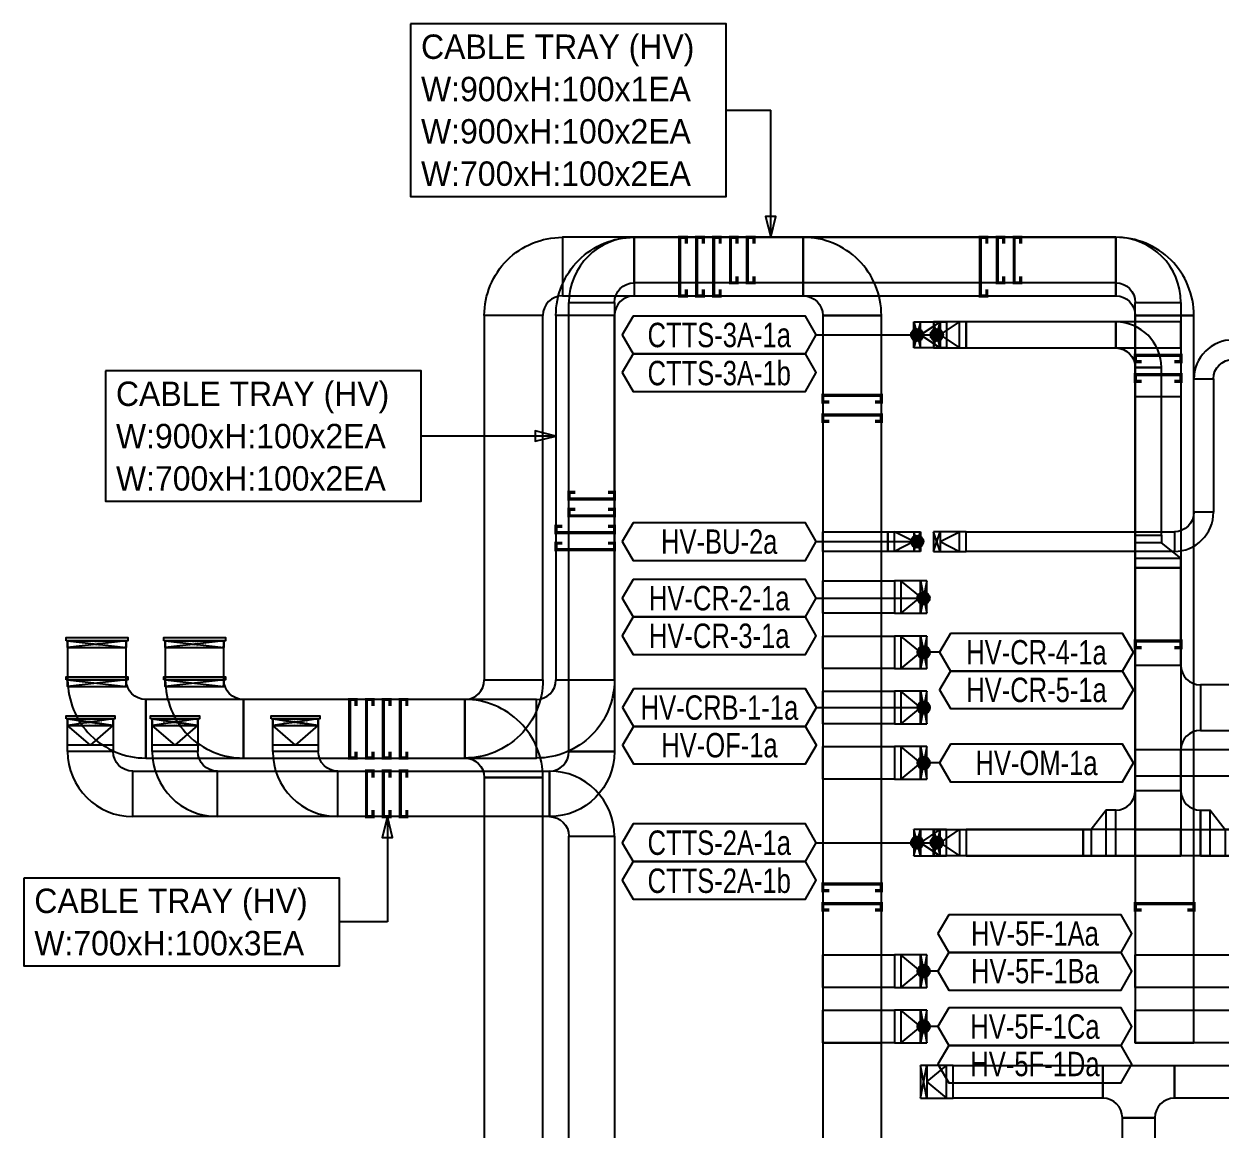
# Model space of a CAD drawing. Header units: millimetres. Extents: x 14100 to 374841, y -351975 to 881100.
# Drawn here: x 266878 to 285252, y -301650 to -284672 of the extents above; entities that cross this region are included whole.
import ezdxf
from ezdxf.enums import TextEntityAlignment as Align

# ---------------------------------------------------------------- set-up
doc = ezdxf.new("R2010")
doc.units = ezdxf.units.MM
doc.header["$LTSCALE"] = 150
for name, color, linetype in [('-----26 Electrical Cable Tray_HV_A', 4, 'Continuous'), ('-----26 Electrical Cable Tray_HV_IT', 4, 'Continuous'), ('-----26 Electrical Cable Tray_HV_N', 30, 'Continuous'), ('-----26 Electrical Cable Tray_HV_UT A', 1, 'Continuous'), ('-----26 Electrical Cable Tray_HV_UT B', 71, 'Continuous'), ('-----26 Electrical Cable Tray_HV_발전기 A', 6, 'Continuous'), ('-----29 주기', 1, 'Continuous'), ('-----30 Text', 2, 'Continuous'), ('-----99 Cable Schedule', 2, 'Continuous')]:
    doc.layers.add(name, color=color, linetype=linetype)
doc.styles.add('ELEC', font='')
doc.styles.get('ELEC').set_extended_font_data('Dotum')

# ---------------------------------------------------------------- blocks, each defined once
blk = doc.blocks.new('A$527511562058')
at = {"color": 0}
for p, q in [((0, 400), (400, 400)), ((0, 0), (0, 400)), ((400, 400), (500, 400)), ((500, 400), (500, 0)), ((400, 0), (0, 0)), ((500, 0), (400, 0))]:
    blk.add_line(p, q, dxfattribs=at)
at = {"color": 8}
for p, q in [((100, 400), (0, 0)), ((0, 400), (100, 0)), ((100, 200), (400, 400)), ((100, 0), (100, 400)), ((400, 400), (400, 0)), ((100, 200), (400, 0))]:
    blk.add_line(p, q, dxfattribs=at)
blk = doc.blocks.new('A$595823492043')
at = {"color": 0}
for p, q in [((0, 0), (0, 500)), ((0, 500), (100, 500)), ((100, 500), (500, 500)), ((500, 500), (500, 0)), ((100, 0), (0, 0)), ((500, 0), (100, 0))]:
    blk.add_line(p, q, dxfattribs=at)
at = {"color": 8}
for p, q in [((400, 250), (100, 500)), ((100, 0), (100, 500)), ((400, 500), (400, 0)), ((400, 0), (500, 500)), ((500, 0), (400, 500)), ((400, 250), (100, 0))]:
    blk.add_line(p, q, dxfattribs=at)
blk = doc.blocks.new('A$634112462862')
at = {"color": 0}
for p, q in [((0, 100), (0, 500)), ((0, 500), (700, 500)), ((700, 500), (700, 100)), ((0, 0), (0, 100)), ((700, 0), (0, 0)), ((700, 100), (700, 0))]:
    blk.add_line(p, q, dxfattribs=at)
at = {"color": 8}
for p, q in [((700, 400), (0, 500)), ((700, 500), (0, 400)), ((350, 100), (0, 400)), ((0, 400), (700, 400)), ((350, 100), (700, 400)), ((700, 100), (0, 100))]:
    blk.add_line(p, q, dxfattribs=at)
blk = doc.blocks.new('A$550585017316')
at = {"color": 0}
for p, q in [((400, 300), (0, 300)), ((0, 300), (0, 0)), ((500, 300), (400, 300)), ((500, 0), (500, 300)), ((0, 0), (400, 0)), ((400, 0), (500, 0))]:
    blk.add_line(p, q, dxfattribs=at)
at = {"color": 8}
for p, q in [((100, 0), (0, 300)), ((0, 0), (100, 300)), ((100, 150), (400, 300)), ((100, 300), (100, 0)), ((400, 0), (400, 300)), ((100, 150), (400, 0))]:
    blk.add_line(p, q, dxfattribs=at)
blk = doc.blocks.new('A$C9a0ab699')
h = blk.add_hatch(color=0)
edge = h.paths.add_edge_path()
edge.add_arc((64.00719340983778, 64.00719340983778), 64.0071934098378, 720.0000000000341, 1080.000000000034, ccw=False)
at = {"color": 0}
blk.add_circle((64.00719340983778, 64.00719340983778), 64.0071934098378, dxfattribs=at)

msp = doc.modelspace()

# ---------------------------------------------------------------- linework, layer by layer
at = {"layer": '-----26 Electrical Cable Tray_HV_A'}
for points, elevation in [([(283650.0003215321, -289250.5522728201), (281050.0000010133, -289250.55227282), (281050.0000010133, -289650.55227282), (283650.0003215321, -289650.5522728201)], -1.242394414158856e-09), ([(283950.0003215323, -289950.55227282), (283950.0003215321, -292525.5522728199), (284350.0003215321, -292525.5522728199), (284350.0003215323, -289950.55227282)], -9.176291762486697e-10), ([(283950.0003215321, -293025.5522728199), (283950.0003215323, -294525.0006424009), (284650.0003215323, -294525.0006424009), (284650.0003215321, -293025.5522728199)], -9.176291762486697e-10), ([(287450.0006424843, -294825.0006424009), (284950.0003215323, -294825.0006424009), (284950.0003215323, -295525.0006424009), (287450.0006424843, -295525.0006424009)], -1.242394414158856e-09), ([(283950.0003215323, -296225.00064245), (287450.000642488, -296225.0006424499), (287450.000642488, -295825.0006424499), (283950.0003215323, -295825.00064245)], -1.242394414158856e-09), ([(283950.0003215323, -295825.0006424009), (283950.0003215324, -296450.0006424499), (284650.0003215324, -296450.0006424499), (284650.0003215323, -295825.0006424009)], -9.176291762486697e-10), ([(283150.0003215324, -297450.0006424498), (281050.0000010137, -297450.0006424499), (281050.0000010137, -297050.0006424499), (283150.0003215324, -297050.0006424498)], -1.242394414158856e-09)]:
    msp.add_lwpolyline(points, close=True, dxfattribs=dict(at, elevation=elevation))
at = {"layer": '-----26 Electrical Cable Tray_HV_A', "elevation": -9.176291762486697e-10}
for points in [[(283650.0003215321, -289650.5522728201, -0.414213562373095), (283950.0003215321, -289950.5522728201), (283950.0003215321, -289950.5522728201), (283950.0003215321, -289950.5522728201), (283950.0003215321, -289950.5522728201), (284350.0003215321, -289950.5522728201, 0.4142135623730951), (283650.0003215321, -289250.5522728201)], [(284650.0003215323, -295825.0006424009), (283950.0003215323, -295825.0006424009), (283950.0003215323, -295825.0006424009), (283950.0003215323, -294525.0006424009), (284650.0003215323, -294525.0006424009, 0.414213562373095), (284950.0003215323, -294825.0006424009), (284950.0003215323, -295525.0006424009), (284950.0003215323, -295525.0006424009, 0.414213562373095)], [(284950.0003215324, -296750.0006424499), (284950.0003215324, -297450.0006424499), (284950.0003215324, -297450.0006424499), (283650.0003215324, -297450.0006424499), (283650.0003215324, -296750.0006424499, 0.414213562373095), (283950.0003215324, -296450.0006424499), (284650.0003215324, -296450.0006424499), (284650.0003215324, -296450.0006424499, 0.414213562373095)]]:
    msp.add_lwpolyline(points, format="xyb", close=True, dxfattribs=at)
at = {"layer": '-----26 Electrical Cable Tray_HV_A'}
for points, elevation in [([(283950.0003215321, -293025.5522728199), (283950.0003215321, -292525.5522728199), (284350.0003215321, -292525.5522728199), (284350.0003215321, -292644.951165846), (283950.0003215321, -292644.951165846), (283950.0003215321, -292877.9086274411), (284650.0003215321, -292877.9086274411), (284350.0003215321, -292644.951165846), (283950.0003215321, -292644.951165846), (283950.0003215321, -293025.5522728199), (284650.0003215321, -293025.5522728199), (284650.0003215321, -292877.9086274411)], -1.684162825551216e-09), ([(283650.0003215324, -297450.0006424501), (283150.0003215324, -297450.0006424501), (283150.0003215324, -297050.0006424501), (283269.3992145586, -297050.0006424501), (283269.3992145586, -297450.0006424501), (283502.3566761537, -297450.0006424501), (283502.3566761537, -296750.0006424501), (283269.3992145586, -297050.0006424501), (283269.3992145586, -297450.0006424501), (283650.0003215324, -297450.0006424501), (283650.0003215324, -296750.0006424501), (283502.3566761537, -296750.0006424501)], -1.904464375742589e-09), ([(284950.0003215324, -297450.0006424501), (285450.0003215324, -297450.0006424501), (285450.0003215324, -297050.0006424501), (285330.6014285063, -297050.0006424501), (285330.6014285063, -297450.0006424501), (285097.6439669112, -297450.0006424501), (285097.6439669112, -296750.0006424501), (285330.6014285063, -297050.0006424501), (285330.6014285063, -297450.0006424501), (284950.0003215324, -297450.0006424501), (284950.0003215324, -296750.0006424501), (285097.6439669112, -296750.0006424501)], -1.904464375742589e-09)]:
    msp.add_lwpolyline(points, dxfattribs=dict(at, elevation=elevation))
at = {"layer": '-----26 Electrical Cable Tray_HV_IT'}
for points, elevation in [([(276250.0000000172, -288849.9993575708), (276250.0000000172, -288849.9993575708, 0.414213562373095), (275950.0000000172, -289149.9993575708), (275950.0000000172, -289149.9993575708), (275050.0000000172, -289149.9993575708, -0.4142135623731661), (276250.0000000172, -287949.9993575708)], -2.171487584611433e-10), ([(278850.0000000056, -288849.9993575705), (278850.0000000056, -288849.9993575705, -0.414213562373095), (279150.0000000056, -289149.9993575705), (279150.0000000056, -289149.9993575705), (280050.0000000056, -289149.9993575705, 0.4142135623731661), (278850.0000000056, -287949.9993575705)], -4.651746739477625e-09), ([(283650.0003215323, -288849.9993575708), (283650.0003215323, -288849.9993575708, -0.414213562373095), (283950.0003215323, -289149.9993575708), (283950.0003215323, -289149.9993575708), (284850.0003215323, -289149.9993575708, 0.4142135623731661), (283650.0003215323, -287949.9993575708)], -1.296070722835334e-10), ([(268750.0000000226, -295049.9974301404), (268750.0000000226, -295049.9974301404, -0.414213562373095), (268450.0000000226, -294749.9974301404), (268450.0000000226, -294749.9974301404), (267550.0000000226, -294749.9974301404, 0.4142135623731661), (268750.0000000226, -295949.9974301404)], -6.36099325776471e-10), ([(270250.0000000226, -295049.9974301404), (270250.0000000226, -295049.9974301404, -0.414213562373095), (269950.0000000226, -294749.9974301404), (269950.0000000226, -294749.9974301404), (269050.0000000226, -294749.9974301404, 0.4142135623731661), (270250.0000000226, -295949.9974301404)], -6.36099325776471e-10), ([(283450.8887900875, -301175.0006424491), (283450.8887900875, -300675.0006424491), (283450.8887900875, -300675.0006424491), (284550.8887900875, -300675.0006424491), (284550.8887900875, -301175.0006424491, 0.414213562373095), (284250.8887900875, -301475.0006424491), (283750.8887900875, -301475.0006424491), (283750.8887900875, -301475.0006424491, 0.414213562373095)], -1.604167281216294e-09)]:
    msp.add_lwpolyline(points, format="xyb", close=True, dxfattribs=dict(at, elevation=elevation))
for points, elevation in [([(283650.0003215323, -287949.9993575708), (276250.0000000085, -287949.9993575707), (276250.0000000085, -288849.9993575707), (283650.0003215323, -288849.9993575708)], -1.296070722835334e-10), ([(278850.0000000056, -287949.9993575705), (276250.0000000085, -287949.9993575707), (276250.0000000085, -288849.9993575707), (278850.0000000056, -288849.9993575705)], 6.601190532817006e-10), ([(275050.0000000172, -289149.9993575708), (275050.0000000172, -294749.9974301404), (275950.0000000172, -294749.9974301404), (275950.0000000172, -289149.9993575708)], -2.171487584611433e-10), ([(283950.0003215323, -289149.9993575708), (283950.0003215323, -300324.9999999914), (284850.0003215323, -300324.9999999914), (284850.0003215323, -289149.9993575708)], -9.176291762486697e-10), ([(267549.9992095297, -294749.9974301404), (267549.9992095297, -294849.9974301404), (268449.9992095297, -294849.9974301404), (268449.9992095297, -294749.9974301404)], -6.36099325776471e-10), ([(269049.9992095297, -294749.9974301404), (269049.9992095297, -294849.9974301404), (269949.9992095297, -294849.9974301404), (269949.9992095297, -294749.9974301404)], -6.36099325776471e-10), ([(280250.0000010105, -299475.0006424498), (279150.0000000056, -299475.0006424499), (279150.0000000056, -298975.0006424499), (280250.0000010105, -298975.0006424498)], -1.242394414158856e-09), ([(287450.000642488, -299475.0006424499), (283950.0003215323, -299475.0006424501), (283950.0003215323, -298975.0006424501), (287450.000642488, -298975.0006424499)], -1.242394414158856e-09), ([(280250.0000010034, -300324.9999999952), (279149.9999999986, -300324.9999999953), (279149.9999999986, -299824.9999999953), (280250.0000010034, -299824.9999999952)], -1.242394414158856e-09), ([(287450.000642488, -300324.9999999914), (283950.0003215323, -300324.9999999915), (283950.0003215323, -299824.9999999915), (287450.000642488, -299824.9999999914)], -1.242394414158856e-09), ([(283450.8887900875, -301175.0006424491), (281150.0000010105, -301175.0006424498), (281150.0000010105, -300675.0006424498), (283450.8887900875, -300675.0006424491)], -9.176291762487338e-10), ([(287450.000642488, -301175.0006424499), (284550.8887900875, -301175.0006424491), (284550.8887900875, -300675.0006424491), (287450.000642488, -300675.0006424499)], -9.176291762486697e-10), ([(284250.8887900875, -301475.0006424491), (284250.6074944119, -304547.1420862695), (283750.6074944119, -304547.1420862695), (283750.8887900875, -301475.0006424491)], -1.604167281216294e-09)]:
    msp.add_lwpolyline(points, close=True, dxfattribs=dict(at, elevation=elevation))
at = {"layer": '-----26 Electrical Cable Tray_HV_IT', "ltscale": 7.5, "const_width": 50}
for points, elevation in [([(277312.6300859699, -288749.9993575708), (277312.6300859699, -288849.9993575708), (277212.6300859699, -288849.9993575708), (277212.6300859699, -287949.9993575704), (277312.6300859699, -287949.9993575704), (277312.6300859699, -288049.9993575704)], 4.392532594910559e-09), ([(277572.4515515395, -288749.9993575708), (277572.4515515395, -288849.9993575708), (277472.4515515395, -288849.9993575708), (277472.4515515395, -287949.9993575704), (277572.4515515395, -287949.9993575704), (277572.4515515395, -288049.9993575704)], -1.296070722835334e-10), ([(281668.8616028331, -288749.9993575708), (281668.8616028331, -288849.9993575708), (281568.8616028331, -288849.9993575708), (281568.8616028331, -287949.9993575704), (281668.8616028331, -287949.9993575704), (281668.8616028331, -288049.9993575704)], -1.296070722835334e-10), ([(275850.0000000173, -292389.0459685286), (275950.0000000173, -292389.0459685286), (275950.0000000173, -292489.0459685286), (275050.0000000172, -292489.0459685286), (275050.0000000172, -292389.0459685286), (275150.0000000172, -292389.0459685286)], -3.247652379101226e-10), ([(275850.0000000173, -292648.8674340982), (275950.0000000173, -292648.8674340982), (275950.0000000173, -292748.8674340982), (275050.0000000172, -292748.8674340982), (275050.0000000172, -292648.8674340982), (275150.0000000172, -292648.8674340982)], -3.247652379101226e-10), ([(271980.3570688808, -295849.9974301391), (271980.3570688808, -295949.9974301391), (271880.3570688808, -295949.9974301391), (271880.3570688808, -295049.9974301388), (271980.3570688808, -295049.9974301388), (271980.3570688808, -295149.9974301388)], 9.042105326356813e-09), ([(272240.1785344504, -295849.9974301391), (272240.1785344504, -295949.9974301391), (272140.1785344504, -295949.9974301391), (272140.1785344504, -295049.9974301388), (272240.1785344504, -295049.9974301388), (272240.1785344504, -295149.9974301388)], 4.519965659162722e-09), ([(284050.0003215323, -298286.0211018223), (283950.0003215323, -298286.0211018223), (283950.0003215323, -298186.0211018223), (284850.0003215326, -298186.0211018223), (284850.0003215326, -298286.0211018223), (284750.0003215326, -298286.0211018223)], -9.176291762486697e-10)]:
    msp.add_lwpolyline(points, dxfattribs=dict(at, elevation=elevation))
at = {"layer": '-----26 Electrical Cable Tray_HV_IT'}
for points in [[(279150.0000000057, -289149.9993575708), (279150.0000000056, -300324.9999999952), (280050.0000000056, -300324.9999999952), (280050.0000000057, -289149.9993575708)], [(268750.0000000226, -295949.9974301404), (274750.0000000172, -295949.9974301404), (274750.0000000172, -295049.9974301404), (268750.0000000226, -295049.9974301404)], [(270250.0000000226, -295949.9974301404), (274750.0000000172, -295949.9974301404), (274750.0000000172, -295049.9974301404), (270250.0000000226, -295049.9974301404)]]:
    msp.add_lwpolyline(points, close=True, dxfattribs=at)
at = {"layer": '-----26 Electrical Cable Tray_HV_IT', "ltscale": 7.5, "const_width": 50}
for points in [[(279250.0000000056, -290778.9810158672), (279150.0000000056, -290778.9810158672), (279150.0000000056, -290678.9810158672), (280050.000000006, -290678.9810158672), (280050.000000006, -290778.9810158672), (279950.000000006, -290778.9810158672)], [(279250.0000000056, -298286.0211018223), (279150.0000000056, -298286.0211018223), (279150.0000000056, -298186.0211018223), (280050.000000006, -298186.0211018223), (280050.000000006, -298286.0211018223), (279950.000000006, -298286.0211018223)]]:
    msp.add_lwpolyline(points, dxfattribs=at)
at = {"layer": '-----26 Electrical Cable Tray_HV_IT', "elevation": -6.36099325776471e-10}
for points in [[(268449.9992095297, -294749.9974301404), (267549.9992095297, -294849.9974301404)], [(267549.9992095297, -294749.9974301404), (268449.9992095297, -294849.9974301404)], [(269949.9992095297, -294749.9974301404), (269049.9992095297, -294849.9974301404)], [(269049.9992095297, -294749.9974301404), (269949.9992095297, -294849.9974301404)]]:
    msp.add_lwpolyline(points, dxfattribs=at)
at = {"layer": '-----26 Electrical Cable Tray_HV_IT'}
msp.add_lwpolyline([(274750.0000000172, -295049.9974301404), (274750.0000000172, -295049.9974301404, 0.414213562373095), (275050.0000000172, -294749.9974301404), (275050.0000000172, -294749.9974301404), (275950.0000000172, -294749.9974301404, -0.4142135623731661), (274750.0000000172, -295949.9974301404)], format="xyb", close=True, dxfattribs=at)
at = {"layer": '-----26 Electrical Cable Tray_HV_N', "color": 1}
msp.add_line((277664.3625531647, -285996.831117957), (278349.3435827395, -285996.831117957), dxfattribs=at)
for points, elevation in [([(272818.3431510254, -284671.831117957), (272818.3431510254, -287321.831117957), (277664.3625531647, -287321.831117957), (277664.3625531647, -284671.831117957)], -4.651746739477625e-09), ([(268132.1376871176, -290003.5929980449), (268132.1376871176, -292003.5929980449), (272978.1570892569, -292003.5929980449), (272978.1570892569, -290003.5929980449)], -2.171487584611433e-10), ([(266878.201993481, -297793.5086332901), (266878.201993481, -299143.5086332901), (271724.2213956204, -299143.5086332901), (271724.2213956204, -297793.5086332901)], -2.171487584611433e-10)]:
    msp.add_lwpolyline(points, close=True, dxfattribs=dict(at, elevation=elevation))
for points, elevation in [([(278349.3439416563, -287949.9993575721), (278429.3439416563, -287629.9993575721), (278269.3439416563, -287629.9993575721), (278349.3439416563, -287949.9993575721), (278349.3435827395, -285996.831117957)], -4.651746739477625e-09), ([(275050.0000000172, -291003.5926391281), (274730.0000000172, -290923.5926391281), (274730.0000000172, -291083.5926391281), (275050.0000000172, -291003.5926391281), (272978.1570892569, -291003.5932097522)], -2.171487584611433e-10), ([(272461.255745905, -296849.9974301414), (272381.255745905, -297169.9974301414), (272541.255745905, -297169.9974301414), (272461.255745905, -296849.9974301414), (272461.2559590375, -298468.5086332901)], -3.247652379101226e-10), ([(272461.2561027528, -298468.5086332901), (271724.2213956204, -298468.5086332901)], -3.247652379101226e-10)]:
    msp.add_lwpolyline(points, dxfattribs=dict(at, elevation=elevation))
at = {"layer": '-----26 Electrical Cable Tray_HV_UT A'}
for points, elevation in [([(275150.0000000172, -288849.9993575708), (275150.0000000172, -288849.9993575708, 0.414213562373095), (274850.0000000172, -289149.9993575708), (274850.0000000172, -289149.9993575708), (273950.0000000172, -289149.9993575708, -0.4142135623731661), (275150.0000000172, -287949.9993575708)], -2.171487584611433e-10), ([(285150.0003215322, -290125.0006424501), (285150.0003215322, -290125.0006424501, -0.414213562373095), (285450.0003215322, -289825.0006424501), (285450.0003215322, -289825.0006424501), (285450.0003215322, -289525.0006424501, 0.4142135623731519), (284850.0003215322, -290125.0006424501)], -9.176291762486697e-10), ([(284850.0003215322, -292175.0006424498), (284850.0003215322, -292175.0006424498, -0.414213562373095), (284550.0003215322, -292475.0006424498), (284550.0003215322, -292475.0006424498), (284550.0003215322, -292775.0006424498, 0.4142135623731519), (285150.0003215322, -292175.0006424498)], -1.835258352497403e-09), ([(268750.0000000226, -295049.9974301406), (268750.0000000226, -295049.9974301406, -0.414213562373095), (268450.0000000226, -294749.9974301406), (268450.0000000226, -294749.9974301406), (267550.0000000226, -294749.9974301406, 0.4142135623731661), (268750.0000000226, -295949.9974301406)], -6.36099325776471e-10), ([(273650.0000000172, -295049.9974301404), (273650.0000000172, -295049.9974301404, 0.414213562373095), (273950.0000000172, -294749.9974301404), (273950.0000000172, -294749.9974301404), (274850.0000000172, -294749.9974301404, -0.4142135623731661), (273650.0000000172, -295949.9974301404)], -2.171487584611433e-10)]:
    msp.add_lwpolyline(points, format="xyb", close=True, dxfattribs=dict(at, elevation=elevation))
for points, elevation in [([(278850.0000000056, -287949.9993575705), (275150.0000000172, -287949.9993575708), (275150.0000000172, -288849.9993575708), (278850.0000000056, -288849.9993575705)], 6.601190532817006e-10), ([(273950.0000000172, -289149.9993575708), (273950.0000000172, -294749.9974301404), (274850.0000000172, -294749.9974301404), (274850.0000000172, -289149.9993575708)], -2.171487584611433e-10), ([(284850.0003215322, -292175.0006424498), (284850.0003215322, -290125.0006424501), (285150.0003215322, -290125.0006424501), (285150.0003215322, -292175.0006424498)], -9.176291762486697e-10), ([(279150.0000000056, -292475.0006424498), (280150.0000010103, -292475.0006424499), (280150.0000010103, -292775.0006424499), (279150.0000000056, -292775.0006424498)], -9.176291762487359e-10), ([(281350.0000010103, -292475.0006424498), (284550.0003215322, -292475.0006424499), (284550.0003215322, -292775.0006424499), (281350.0000010103, -292775.0006424498)], -1.60620874407442e-09), ([(280250.0000010103, -293725.0006424498), (279150.0000000056, -293725.0006424499), (279150.0000000056, -293225.0006424499), (280250.0000010103, -293225.0006424498)], -1.242394414158856e-09), ([(267549.9992095297, -294149.9974301404), (267549.9992095297, -294249.9974301404), (268449.9992095297, -294249.9974301404), (268449.9992095297, -294149.9974301404)], -6.36099325776471e-10), ([(268450.0000000226, -294749.9974301406), (268449.9992095297, -294149.9974301404), (267549.9992095297, -294149.9974301404), (267550.0000000226, -294749.9974301406)], -6.36099325776471e-10), ([(280250.0000010103, -294575.0006424498), (279150.0000000056, -294575.0006424499), (279150.0000000056, -294075.0006424499), (280250.0000010103, -294075.0006424498)], -1.242394414158856e-09), ([(268750.0000000226, -295949.9974301404), (273650.0000000172, -295949.9974301404), (273650.0000000172, -295049.9974301404), (268750.0000000226, -295049.9974301404)], -2.171487584611433e-10), ([(280250.0000010103, -295425.0006424498), (279150.0000000055, -295425.0006424499), (279150.0000000055, -294925.0006424499), (280250.0000010103, -294925.0006424498)], -1.242394414158856e-09), ([(280250.0000010103, -296275.0006424498), (279150.0000000055, -296275.0006424499), (279150.0000000055, -295775.0006424499), (280250.0000010103, -295775.0006424498)], -1.242394414158856e-09)]:
    msp.add_lwpolyline(points, close=True, dxfattribs=dict(at, elevation=elevation))
at = {"layer": '-----26 Electrical Cable Tray_HV_UT A', "ltscale": 7.5, "const_width": 50, "elevation": 8.91467226210465e-09}
msp.add_lwpolyline([(277052.8086204004, -288749.9993575708), (277052.8086204004, -288849.9993575708), (276952.8086204004, -288849.9993575708), (276952.8086204004, -287949.9993575704), (277052.8086204004, -287949.9993575704), (277052.8086204004, -288049.9993575704)], dxfattribs=at)
at = {"layer": '-----26 Electrical Cable Tray_HV_UT A'}
msp.add_lwpolyline([(278850.0000000056, -288849.9993575705), (278850.0000000056, -288849.9993575705, -0.414213562373095), (279150.0000000056, -289149.9993575705), (279150.0000000056, -289149.9993575705), (280050.0000000056, -289149.9993575705, 0.4142135623731661), (278850.0000000056, -287949.9993575705)], format="xyb", close=True, dxfattribs=at)
msp.add_lwpolyline([(279150.0000000056, -289149.9993575705), (279150.0000000056, -304549.9993575271), (280050.0000000056, -304549.9993575271), (280050.0000000056, -289149.9993575705)], close=True, dxfattribs=at)
at = {"layer": '-----26 Electrical Cable Tray_HV_UT A', "ltscale": 7.5, "const_width": 50}
for points in [[(279250.0000000056, -290478.9810158672), (279150.0000000056, -290478.9810158672), (279150.0000000056, -290378.9810158672), (280050.000000006, -290378.9810158672), (280050.000000006, -290478.9810158672), (279950.000000006, -290478.9810158672)], [(272500.0000000199, -295849.9974301408), (272500.0000000199, -295949.9974301408), (272400.0000000199, -295949.9974301408), (272400.0000000199, -295049.9974301404), (272500.0000000199, -295049.9974301404), (272500.0000000199, -295149.9974301404)], [(279250.0000000056, -297986.0211018223), (279150.0000000056, -297986.0211018223), (279150.0000000056, -297886.0211018223), (280050.000000006, -297886.0211018223), (280050.000000006, -297986.0211018223), (279950.000000006, -297986.0211018223)]]:
    msp.add_lwpolyline(points, dxfattribs=at)
at = {"layer": '-----26 Electrical Cable Tray_HV_UT A', "elevation": -6.36099325776471e-10}
for points in [[(268449.9992095297, -294149.9974301404), (267549.9992095297, -294249.9974301404)], [(267549.9992095297, -294149.9974301404), (268449.9992095297, -294249.9974301404)]]:
    msp.add_lwpolyline(points, dxfattribs=at)
at = {"layer": '-----26 Electrical Cable Tray_HV_UT B'}
for points, elevation in [([(269049.9992095297, -294149.9974301404), (269049.9992095297, -294249.9974301404), (269949.9992095297, -294249.9974301404), (269949.9992095297, -294149.9974301404)], -6.36099325776471e-10), ([(269950.0000000226, -294749.9974301406), (269949.9992095297, -294149.9974301404), (269049.9992095297, -294149.9974301404), (269050.0000000226, -294749.9974301406)], -6.36099325776471e-10), ([(270250.0000000226, -295949.9974301404), (273650.0000000172, -295949.9974301404), (273650.0000000172, -295049.9974301404), (270250.0000000226, -295049.9974301404)], -2.171487584611433e-10), ([(273950.0000000174, -296249.9974301405), (273950.0000000174, -304549.9993575357), (274850.0000000174, -304549.9993575357), (274850.0000000174, -296249.9974301405)], 3.98239967885409e-09)]:
    msp.add_lwpolyline(points, close=True, dxfattribs=dict(at, elevation=elevation))
at = {"layer": '-----26 Electrical Cable Tray_HV_UT B', "elevation": -6.36099325776471e-10}
for points in [[(269949.9992095297, -294149.9974301404), (269049.9992095297, -294249.9974301404)], [(269049.9992095297, -294149.9974301404), (269949.9992095297, -294249.9974301404)]]:
    msp.add_lwpolyline(points, dxfattribs=at)
at = {"layer": '-----26 Electrical Cable Tray_HV_UT B'}
for points, elevation in [([(270250.0000000226, -295049.9974301406), (270250.0000000226, -295049.9974301406, -0.414213562373095), (269950.0000000226, -294749.9974301406), (269950.0000000226, -294749.9974301406), (269050.0000000226, -294749.9974301406, 0.4142135623731661), (270250.0000000226, -295949.9974301406)], -6.36099325776471e-10), ([(273650.0000000174, -295949.9974301405), (273650.0000000174, -295949.9974301405, -0.414213562373095), (273950.0000000174, -296249.9974301405), (273950.0000000174, -296249.9974301405), (274850.0000000174, -296249.9974301405, 0.4142135623731661), (273650.0000000174, -295049.9974301405)], 3.98239967885409e-09)]:
    msp.add_lwpolyline(points, format="xyb", close=True, dxfattribs=dict(at, elevation=elevation))
at = {"layer": '-----26 Electrical Cable Tray_HV_UT B', "ltscale": 7.5, "const_width": 50, "elevation": -4.524313675225462e-09}
msp.add_lwpolyline([(272759.8214655895, -295849.9974301408), (272759.8214655895, -295949.9974301408), (272659.8214655895, -295949.9974301408), (272659.8214655895, -295049.9974301404), (272759.8214655895, -295049.9974301404), (272759.8214655895, -295149.9974301404)], dxfattribs=at)
at = {"layer": '-----26 Electrical Cable Tray_HV_발전기 A'}
for points, elevation in [([(276250.0000000172, -288649.9993575722), (276250.0000000172, -287949.9993575722, 0.4142135623730951), (275250.0000000172, -288949.9993575722), (275950.0000000172, -288949.9993575722, -0.4142135623730951)], -3.247652379101226e-10), ([(283950.0003215322, -288949.9993575721), (284650.0003215322, -288949.9993575721, 0.4142135623730951), (283650.0003215322, -287949.9993575721), (283650.0003215322, -288649.9993575721, -0.4142135623730951)], -5.439768843442762e-09), ([(283950.0003215322, -288949.9993575721), (284650.0003215322, -288949.9993575721, 0.4142135623730951), (283650.0003215322, -287949.9993575721), (283650.0003215322, -288649.9993575721, -0.4142135623730951)], -9.176291762486697e-10), ([(268249.9984190436, -295849.9974301419), (267549.9984190436, -295849.9974301419, 0.4142135623730951), (268549.9984190436, -296849.9974301419), (268549.9984190436, -296149.9974301419, -0.4142135623730951)], -3.247652379101226e-10), ([(269549.9984190436, -295849.997430142), (268849.9984190436, -295849.997430142, 0.4142135623730951), (269849.9984190436, -296849.997430142), (269849.9984190436, -296149.997430142, -0.4142135623730951)], -3.247652379101226e-10), ([(271399.9999777526, -295849.9974352154), (270699.9999777526, -295849.9974352154, 0.4142135623730951), (271699.9999777526, -296849.9974352154), (271699.9999777526, -296149.9974352154, -0.4142135623730951)], -3.247652379101226e-10), ([(275250.0000000173, -295849.9974301417), (275950.0000000173, -295849.9974301417, -0.4142135623730951), (274950.0000000173, -296849.9974301417), (274950.0000000173, -296149.9974301417, 0.4142135623730951)], 3.98239967885409e-09), ([(275250.0000000173, -297149.9974301417), (275950.0000000173, -297149.9974301417, 0.4142135623730951), (274950.0000000173, -296149.9974301417), (274950.0000000173, -296849.9974301417, -0.4142135623730951)], 3.98239967885409e-09)]:
    msp.add_lwpolyline(points, format="xyb", close=True, dxfattribs=dict(at, elevation=elevation))
for points, elevation in [([(283650.0003215322, -287949.9993575721), (283650.0003215322, -288649.9993575721), (276250.0000000172, -288649.9993575722), (276250.0000000172, -287949.9993575722)], -4.651746739477625e-09), ([(283650.0003215322, -287949.9993575721), (283650.0003215322, -288649.9993575721), (276250.0000000172, -288649.9993575722), (276250.0000000172, -287949.9993575722)], -4.651746739477625e-09), ([(275250.0000000172, -288949.9993575722), (275950.0000000172, -288949.9993575722), (275950.0000000173, -295849.9974301417), (275250.0000000173, -295849.9974301417)], -3.247652379101226e-10), ([(283950.0003215322, -288949.9993575721), (284650.0003215322, -288949.9993575721), (284650.0003215323, -297450.0006424501), (283950.0003215323, -297450.0006424501)], -9.176291762486697e-10), ([(283950.0003215322, -288949.9993575721), (284650.0003215322, -288949.9993575721), (284650.0003215323, -290398.2299197363), (283950.0003215323, -290398.2299197363)], -9.176291762486697e-10), ([(281350.0000010133, -289650.55227282), (284650.0003215322, -289650.5522728199), (284650.0003215322, -289250.5522728199), (281350.0000010133, -289250.55227282)], -1.242394414158856e-09), ([(267549.9984190436, -295349.9967876531), (267549.9984190436, -295449.9967876531), (268249.9984190436, -295449.9967876531), (268249.9984190436, -295349.9967876531)], -1.224270963571279e-09), ([(268849.9984190436, -295349.9967876532), (268849.9984190436, -295449.9967876532), (269549.9984190436, -295449.9967876532), (269549.9984190436, -295349.9967876532)], -1.224270963571279e-09), ([(270699.9999777526, -295349.9967927266), (270699.9999777526, -295449.9967927266), (271399.9999777526, -295449.9967927266), (271399.9999777526, -295349.9967927266)], -1.224270963571279e-09), ([(274950.0000000173, -296149.9974301417), (274950.0000000173, -296849.9974301417), (268549.9984190436, -296849.9974301419), (268549.9984190436, -296149.9974301419)], -3.247652379101226e-10), ([(284650.0003215323, -297050.0006424501), (281350.0000010137, -297050.00064245), (281350.0000010137, -297450.00064245), (284650.0003215323, -297450.0006424501)], -1.904464375742589e-09), ([(283950.0003215323, -297050.0006424499), (287250.000642488, -297050.0006424499), (287250.000642488, -297450.0006424499), (283950.0003215323, -297450.0006424499)], -1.904464375742589e-09), ([(275250.0000000173, -297149.9974301417), (275950.0000000173, -297149.9974301417), (275950.0000000174, -305849.9993575357), (275250.0000000174, -305849.9993575357)], 3.98239967885409e-09)]:
    msp.add_lwpolyline(points, close=True, dxfattribs=dict(at, elevation=elevation))
at = {"layer": '-----26 Electrical Cable Tray_HV_발전기 A', "ltscale": 7.5, "const_width": 50}
for points, elevation in [([(277832.273017109, -288549.9993575721), (277832.273017109, -288649.9993575721), (277732.273017109, -288649.9993575721), (277732.273017109, -287949.9993575721), (277832.273017109, -287949.9993575721), (277832.273017109, -288049.9993575721)], -4.651746739477625e-09), ([(278092.0944826786, -288549.9993575721), (278092.0944826786, -288649.9993575721), (277992.0944826786, -288649.9993575721), (277992.0944826786, -287949.9993575721), (278092.0944826786, -287949.9993575721), (278092.0944826786, -288049.9993575721)], -4.651746739477625e-09), ([(281928.6830684027, -288549.9993575721), (281928.6830684027, -288649.9993575721), (281828.6830684027, -288649.9993575721), (281828.6830684027, -287949.9993575721), (281928.6830684027, -287949.9993575721), (281928.6830684027, -288049.9993575721)], -4.651746739477625e-09), ([(282188.5045339722, -288549.9993575721), (282188.5045339722, -288649.9993575721), (282088.5045339722, -288649.9993575721), (282088.5045339722, -287949.9993575721), (282188.5045339722, -287949.9993575721), (282188.5045339722, -288049.9993575721)], -4.651746739477625e-09), ([(284050.0003215304, -289861.5271003487), (283950.0003215304, -289861.5271003487), (283950.0003215304, -289761.5271003487), (284650.0003215304, -289761.5271003487), (284650.0003215304, -289861.5271003487), (284550.0003215304, -289861.5271003487)], -5.439768843442762e-09), ([(284050.0003215304, -290161.5271003487), (283950.0003215304, -290161.5271003487), (283950.0003215304, -290061.5271003487), (284650.0003215304, -290061.5271003487), (284650.0003215304, -290161.5271003487), (284550.0003215304, -290161.5271003487)], -5.439768843442762e-09), ([(275850.0000000173, -291869.4030373895), (275950.0000000173, -291869.4030373895), (275950.0000000173, -291969.4030373895), (275250.0000000173, -291969.4030373895), (275250.0000000173, -291869.4030373895), (275350.0000000173, -291869.4030373895)], -3.247652379101226e-10), ([(275850.0000000173, -292129.2245029591), (275950.0000000173, -292129.2245029591), (275950.0000000173, -292229.2245029591), (275250.0000000173, -292229.2245029591), (275250.0000000173, -292129.2245029591), (275350.0000000173, -292129.2245029591)], -3.247652379101226e-10), ([(284050.0003215304, -294252.4318714937), (283950.0003215304, -294252.4318714937), (283950.0003215304, -294152.4318714937), (284650.0003215304, -294152.4318714937), (284650.0003215304, -294252.4318714937), (284550.0003215304, -294252.4318714937)], -5.439768843442762e-09), ([(272240.1785344501, -296749.9974301414), (272240.1785344501, -296849.9974301414), (272140.1785344501, -296849.9974301414), (272140.1785344501, -296149.9974301414), (272240.1785344501, -296149.9974301414), (272240.1785344501, -296249.9974301414)], -3.247652379101226e-10), ([(272500.0000000197, -296749.9974301414), (272500.0000000197, -296849.9974301414), (272400.0000000197, -296849.9974301414), (272400.0000000197, -296149.9974301414), (272500.0000000197, -296149.9974301414), (272500.0000000197, -296249.9974301414)], -3.247652379101226e-10), ([(272759.8214655892, -296749.9974301414), (272759.8214655892, -296849.9974301414), (272659.8214655892, -296849.9974301414), (272659.8214655892, -296149.9974301414), (272759.8214655892, -296149.9974301414), (272759.8214655892, -296249.9974301414)], -3.247652379101226e-10)]:
    msp.add_lwpolyline(points, dxfattribs=dict(at, elevation=elevation))
at = {"layer": '-----26 Electrical Cable Tray_HV_발전기 A'}
for points, elevation in [([(268249.9984190436, -295349.9967876531), (267549.9984190436, -295449.9967876531)], -1.224270963571279e-09), ([(267549.9984190436, -295349.9967876531), (268249.9984190436, -295449.9967876531)], -1.224270963571279e-09), ([(269549.9984190436, -295349.9967876532), (268849.9984190436, -295449.9967876532)], -1.224270963571279e-09), ([(268849.9984190436, -295349.9967876532), (269549.9984190436, -295449.9967876532)], -1.224270963571279e-09), ([(271399.9999777526, -295349.9967927266), (270699.9999777526, -295449.9967927266)], -1.634424072158222e-09), ([(270699.9999777526, -295349.9967927266), (271399.9999777526, -295449.9967927266)], -1.634424072158222e-09)]:
    msp.add_lwpolyline(points, dxfattribs=dict(at, elevation=elevation))
at = {"layer": '-----29 주기'}
for points, elevation in [([(276235.8181544663, -289161.8022728183), (276069.1082642544, -289450.55227282), (276235.8181544689, -289739.3022728235), (278881.6290335756, -289739.3022728235), (279048.338923799, -289450.55227282), (278881.6290335731, -289161.8022728183)], -9.176291762487334e-10), ([(276235.8181544689, -289739.3022728235), (276069.108264257, -290028.0522728253), (276235.8181544715, -290316.8022728288), (278881.6290335782, -290316.8022728288), (279048.3389238016, -290028.0522728253), (278881.6290335756, -289739.3022728235)], -9.176291762487334e-10), ([(276235.8181544663, -292336.250642448), (276069.1082642544, -292625.0006424498), (276235.8181544689, -292913.7506424533), (278881.6290335756, -292913.7506424533), (279048.338923799, -292625.0006424498), (278881.6290335731, -292336.250642448)], -1.242394414158856e-09), ([(276235.8181544663, -293205.0733845877), (276069.1082642544, -293493.8233845895), (276235.8181544688, -293782.5733845929), (278881.6290335756, -293782.5733845929), (279048.338923799, -293493.8233845895), (278881.6290335731, -293205.0733845877)], -1.242394414158856e-09), ([(276235.8181569685, -293782.5733827269), (276069.1082667565, -294071.3233827286), (276235.818156971, -294360.0733827321), (278881.6290360778, -294360.0733827321), (279048.3389263011, -294071.3233827286), (278881.6290360752, -293782.5733827269)], -1.242394414158856e-09), ([(281109.2631024616, -294036.2506424481), (280942.5532122497, -294325.0006424498), (281109.263102464, -294613.7506424533), (283755.0739815708, -294613.7506424533), (283921.7838717942, -294325.0006424498), (283755.0739815683, -294036.2506424481)], -9.176291762487338e-10), ([(281109.263102464, -294613.7506424533), (280942.5532122521, -294902.5006424551), (281109.2631024665, -295191.2506424586), (283755.0739815732, -295191.2506424586), (283921.7838717967, -294902.5006424551), (283755.0739815708, -294613.7506424533)], -9.176291762487338e-10), ([(276239.5827028943, -294886.2506424481), (276072.8728126824, -295175.0006424498), (276239.5827028967, -295463.7506424533), (278885.3935820035, -295463.7506424533), (279052.1034722269, -295175.0006424498), (278885.393582001, -294886.2506424481)], -9.176291762487338e-10), ([(276239.5827028967, -295463.7506424533), (276072.8728126848, -295752.5006424551), (276239.5827028992, -296041.2506424586), (278885.3935820059, -296041.2506424586), (279052.1034722294, -295752.5006424551), (278885.3935820035, -295463.7506424533)], -9.176291762487338e-10), ([(281109.2631024616, -295736.250642448), (280942.5532122497, -296025.0006424498), (281109.2631024643, -296313.7506424533), (283755.073981571, -296313.7506424533), (283921.7838717944, -296025.0006424498), (283755.0739815685, -295736.250642448)], -9.176291762487338e-10), ([(276235.8181544663, -296961.2506424482), (276069.1082642544, -297250.0006424499), (276235.8181544689, -297538.7506424534), (278881.6290335755, -297538.7506424534), (279048.338923799, -297250.0006424499), (278881.6290335731, -296961.2506424482)], -9.176291762487338e-10), ([(276235.8181544688, -297538.7506424534), (276069.1082642569, -297827.5006424552), (276235.8181544713, -298116.2506424587), (278881.629033578, -298116.2506424587), (279048.3389238015, -297827.5006424552), (278881.6290335756, -297538.7506424534)], -9.176291762487338e-10), ([(281085.3881135145, -298358.7506424064), (280918.6782233026, -298647.5006424082), (281085.3881135171, -298936.2506424116), (283731.1989926238, -298936.2506424116), (283897.9088828472, -298647.5006424082), (283731.1989926213, -298358.7506424064)], -1.242394414158856e-09), ([(281085.3881135355, -298936.2506424116), (280918.6782233235, -299225.0006424134), (281085.388113538, -299513.7506424169), (283731.1989926449, -299513.7506424169), (283897.9088828681, -299225.0006424134), (283731.1989926422, -298936.2506424116)], -1.242394414158856e-09), ([(281085.3881135145, -299786.2499999581), (280918.6782233026, -300074.9999999599), (281085.3881135171, -300363.7499999634), (283731.1989926239, -300363.7499999634), (283897.9088828472, -300074.9999999599), (283731.1989926213, -299786.2499999581)], -1.242394414158856e-09), ([(281085.3881134726, -300363.7499999634), (280918.6782232607, -300652.4999999651), (281085.3881134752, -300941.2499999686), (283731.1989925818, -300941.2499999686), (283897.9088828053, -300652.4999999651), (283731.1989925794, -300363.7499999634)], -1.242394414158856e-09)]:
    msp.add_lwpolyline(points, close=True, dxfattribs=dict(at, elevation=elevation))
at = {"layer": '-----99 Cable Schedule', "color": 1}
for points, elevation in [([(279048.338923799, -289450.55227282), (280900.0000010133, -289450.55227282)], -9.176291762487334e-10), ([(279048.338923799, -292625.0006424498), (280600.0000010103, -292625.0006424498)], -1.242394414158856e-09), ([(279048.338923799, -293493.8233845895), (280696.2354525823, -293493.8233845895)], -1.242394414158856e-09), ([(280942.5532122497, -294325.0006424498), (280700.0000010103, -294325.0006424498)], -9.176291762487338e-10), ([(279052.1034722269, -295175.0006424498), (280700.0000010103, -295175.0006424498)], -9.176291762487338e-10), ([(280942.5532122497, -296025.0006424498), (280700.0000010103, -296025.0006424498)], -9.176291762487338e-10), ([(279048.3389238015, -297250.0006424499), (280900.0000010137, -297250.0006424499)], -9.176291762487338e-10), ([(280918.6782233026, -299225.0006424497), (280700.0000010105, -299225.0006424497)], -1.242394414158856e-09), ([(280918.6782233026, -300074.9999999599), (280700.0000010105, -300074.9999999599)], -1.242394414158856e-09)]:
    msp.add_lwpolyline(points, dxfattribs=dict(at, elevation=elevation))
at = {"color": 0}
for points, elevation in [([(267524.9992095297, -294149.9974301404), (267524.9992095297, -294099.9974301404), (268474.9992095297, -294099.9974301404), (268474.9992095297, -294149.9974301404), (267524.9992095297, -294149.9974301404)], -6.36099325776471e-10), ([(267574.9992095297, -294249.9974301404), (267549.9992095297, -294249.9974301404), (267549.9992095297, -294149.9974301404), (268449.9992095297, -294149.9974301404), (268449.9992095297, -294249.9974301404), (268424.9992095297, -294249.9974301404)], -6.36099325776471e-10), ([(269024.9992095297, -294149.9974301404), (269024.9992095297, -294099.9974301404), (269974.9992095297, -294099.9974301404), (269974.9992095297, -294149.9974301404), (269024.9992095297, -294149.9974301404)], -6.36099325776471e-10), ([(269074.9992095297, -294249.9974301404), (269049.9992095297, -294249.9974301404), (269049.9992095297, -294149.9974301404), (269949.9992095297, -294149.9974301404), (269949.9992095297, -294249.9974301404), (269924.9992095297, -294249.9974301404)], -6.36099325776471e-10), ([(267524.9992095297, -294749.9974301404), (267524.9992095297, -294699.9974301404), (268474.9992095297, -294699.9974301404), (268474.9992095297, -294749.9974301404), (267524.9992095297, -294749.9974301404)], -6.36099325776471e-10), ([(269024.9992095297, -294749.9974301404), (269024.9992095297, -294699.9974301404), (269974.9992095297, -294699.9974301404), (269974.9992095297, -294749.9974301404), (269024.9992095297, -294749.9974301404)], -6.36099325776471e-10), ([(267574.9992095297, -294849.9974301404), (267549.9992095297, -294849.9974301404), (267549.9992095297, -294749.9974301404), (268449.9992095297, -294749.9974301404), (268449.9992095297, -294849.9974301404), (268424.9992095297, -294849.9974301404)], -6.36099325776471e-10), ([(269074.9992095297, -294849.9974301404), (269049.9992095297, -294849.9974301404), (269049.9992095297, -294749.9974301404), (269949.9992095297, -294749.9974301404), (269949.9992095297, -294849.9974301404), (269924.9992095297, -294849.9974301404)], -6.36099325776471e-10), ([(267524.9984190436, -295349.9967876531), (267524.9984190436, -295299.9967876531), (268274.9984190436, -295299.9967876531), (268274.9984190436, -295349.9967876531), (267524.9984190436, -295349.9967876531)], -1.224270963571279e-09), ([(267574.9984190436, -295449.9967876531), (267549.9984190436, -295449.9967876531), (267549.9984190436, -295349.9967876531), (268249.9984190436, -295349.9967876531), (268249.9984190436, -295449.9967876531), (268224.9984190436, -295449.9967876531)], -1.224270963571279e-09), ([(268824.9984190436, -295349.9967876532), (268824.9984190436, -295299.9967876532), (269574.9984190436, -295299.9967876532), (269574.9984190436, -295349.9967876532), (268824.9984190436, -295349.9967876532)], -1.224270963571279e-09), ([(268874.9984190436, -295449.9967876532), (268849.9984190436, -295449.9967876532), (268849.9984190436, -295349.9967876532), (269549.9984190436, -295349.9967876532), (269549.9984190436, -295449.9967876532), (269524.9984190436, -295449.9967876532)], -1.224270963571279e-09), ([(270674.9999777526, -295349.9967927266), (270674.9999777526, -295299.9967927266), (271424.9999777526, -295299.9967927266), (271424.9999777526, -295349.9967927266), (270674.9999777526, -295349.9967927266)], -1.634424072158222e-09), ([(270724.9999777526, -295449.9967927266), (270699.9999777526, -295449.9967927266), (270699.9999777526, -295349.9967927266), (271399.9999777526, -295349.9967927266), (271399.9999777526, -295449.9967927266), (271374.9999777526, -295449.9967927266)], -1.634424072158222e-09)]:
    msp.add_lwpolyline(points, dxfattribs=dict(at, elevation=elevation))

# ---------------------------------------------------------------- block references
at = {"layer": '-----26 Electrical Cable Tray_HV_A'}
msp.add_blockref('A$527511562058', (280550.0000010133, -289650.55227282), dxfattribs=at)
at = {"layer": '-----26 Electrical Cable Tray_HV_A', "xscale": -1, "rotation": 180}
msp.add_blockref('A$527511562058', (280550.0000010137, -297050.0006424499), dxfattribs=at)
at = {"layer": '-----26 Electrical Cable Tray_HV_IT', "xscale": -1, "rotation": 180}
for p in [(280250.0000010105, -298975.0006424498), (280250.0000010034, -299824.9999999952)]:
    msp.add_blockref('A$595823492043', p, dxfattribs=at)
at = {"layer": '-----26 Electrical Cable Tray_HV_IT', "xscale": -1}
msp.add_blockref('A$595823492043', (281150.0000010105, -301175.0006424498), dxfattribs=at)
at = {"layer": '-----26 Electrical Cable Tray_HV_UT A', "xscale": -1}
msp.add_blockref('A$550585017316', (280650.0000010103, -292775.0006424498), dxfattribs=at)
at = {"layer": '-----26 Electrical Cable Tray_HV_UT A'}
msp.add_blockref('A$550585017316', (280850.0000010103, -292775.0006424498), dxfattribs=at)
at = {"layer": '-----26 Electrical Cable Tray_HV_UT A', "xscale": -1, "rotation": 180}
for p in [(280250.0000010103, -293225.0006424498), (280250.0000010103, -294075.0006424498), (280250.0000010103, -294925.0006424498), (280250.0000010103, -295775.0006424498)]:
    msp.add_blockref('A$595823492043', p, dxfattribs=at)
at = {"layer": '-----26 Electrical Cable Tray_HV_발전기 A', "xscale": -1, "rotation": 180}
msp.add_blockref('A$527511562058', (280850.0000010133, -289250.55227282), dxfattribs=at)
at = {"layer": '-----26 Electrical Cable Tray_HV_발전기 A'}
for name, p in [('A$634112462862', (267549.9984190436, -295849.9967876531)), ('A$634112462862', (268849.9984190436, -295849.997430142)), ('A$634112462862', (270699.9999777526, -295849.9974352154)), ('A$527511562058', (280850.0000010137, -297450.0006424499))]:
    msp.add_blockref(name, p, dxfattribs=at)
at = {"layer": '-----99 Cable Schedule', "color": 1, "xscale": 1.5, "yscale": 1.5, "zscale": 1.5, "rotation": 270}
for p in [(280503.9892108985, -289354.5414827053), (280803.9892108985, -289354.5414827053), (280503.9892108955, -292528.989852335), (280600.2246624675, -293397.8125944747), (280603.9892108955, -294228.9898523351), (280603.9892108955, -295078.9898523351), (280603.9892108955, -295928.989852335), (280503.989210899, -297153.9898523352), (280803.989210899, -297153.9898523352), (280603.9892108957, -299128.989852335), (280603.9892108957, -299978.9892098452)]:
    msp.add_blockref('A$C9a0ab699', p, dxfattribs=at)

# ---------------------------------------------------------------- texts
at = {"layer": '-----26 Electrical Cable Tray_HV_IT', "ltscale": 7.5, "style": 'ELEC'}
for p in [(272978.3431510254, -286321.831117957, -4.791611433272556e-09), (268292.1376871176, -291003.5929980449)]:
    msp.add_text('W:900xH:100x2EA', height=375, dxfattribs=at).set_placement(p, align=Align.MIDDLE_LEFT)
at = {"layer": '-----26 Electrical Cable Tray_HV_N', "style": 'ELEC'}
for p in [(272978.3431510254, -285021.831117957, -4.791611433272556e-09), (268292.1376871176, -290353.5929980449)]:
    msp.add_text('CABLE TRAY (HV)', height=375, dxfattribs=at).set_placement(p, align=Align.MIDDLE_LEFT)
at = {"layer": '-----26 Electrical Cable Tray_HV_UT A', "ltscale": 7.5, "style": 'ELEC'}
msp.add_text('W:900xH:100x1EA', height=375, dxfattribs=at).set_placement((272978.3431510254, -285671.831117957, -4.791611433272556e-09), align=Align.MIDDLE_LEFT)
at = {"layer": '-----26 Electrical Cable Tray_HV_발전기 A', "style": 'ELEC'}
for s, p in [('W:700xH:100x2EA', (272978.3431510254, -286971.831117957, -4.791611433272556e-09)), ('W:700xH:100x2EA', (268292.1376871176, -291653.5929980449)), ('CABLE TRAY (HV)', (267038.201993481, -298143.5086332901)), ('W:700xH:100x3EA', (267038.201993481, -298793.5086332901))]:
    msp.add_text(s, height=375, dxfattribs=at).set_placement(p, align=Align.MIDDLE_LEFT)
at = {"layer": '-----30 Text', "linetype": 'Continuous', "style": 'ELEC', "width": 0.8}
for s, p in [('CTTS-3A-1a', (277558.7235940211, -289450.552272821)), ('CTTS-3A-1b', (277558.7235940236, -290028.0522728261)), ('HV-BU-2a', (277558.7235940211, -292625.0006424507, -1.24470230365479e-09)), ('HV-CR-2-1a', (277558.7235940209, -293493.8233845904, -1.24470230365479e-09)), ('HV-CR-3-1a', (277558.7235965232, -294071.3233827295, -1.24470230365479e-09)), ('HV-CR-4-1a', (282432.1685420162, -294325.0006424506, -1.022324656841703e-09)), ('HV-CR-5-1a', (282432.1685420186, -294902.5006424559, -1.022324656841703e-09)), ('HV-CRB-1-1a', (277562.4881424489, -295175.0006424506, -1.022324656841703e-09)), ('HV-OF-1a', (277562.4881424513, -295752.5006424559, -1.022324656841703e-09)), ('HV-OM-1a', (282432.1685420163, -296025.0006424507, -1.022324656841703e-09)), ('CTTS-2A-1a', (277558.7235940211, -297250.0006424508)), ('CTTS-2A-1b', (277558.7235940234, -297827.500642456)), ('HV-5F-1Aa', (282408.2935530692, -298647.500642409, -1.248589202460351e-09)), ('HV-5F-1Ba', (282408.2935530902, -299225.0006424143, -1.248589202460351e-09)), ('HV-5F-1Ca', (282408.2935530692, -300074.9999999608, -1.248589202460351e-09)), ('HV-5F-1Da', (282408.2935530273, -300652.499999966, -1.248589202460351e-09))]:
    msp.add_text(s, height=375, dxfattribs=at).set_placement(p, align=Align.MIDDLE)
at = {"color": 0, "style": 'ELEC', "width": 0.7}
for s, p in [('HV 트레이-UT', (268023.5104405874, -294204.3089462969)), ('HV 트레이-UT', (269523.5104405874, -294204.3089462969)), ('HV 트레이-발전기', (267899.9984190436, -295400.8164222795)), ('HV 트레이-발전기', (269199.9984190436, -295400.8164222795)), ('HV 트레이-발전기', (271049.9999777526, -295400.816427353, -1.235408154131849e-09))]:
    msp.add_text(s, height=50.00000000000002, dxfattribs=at).set_placement(p, align=Align.MIDDLE_CENTER)

doc.saveas('drawing.dxf')
